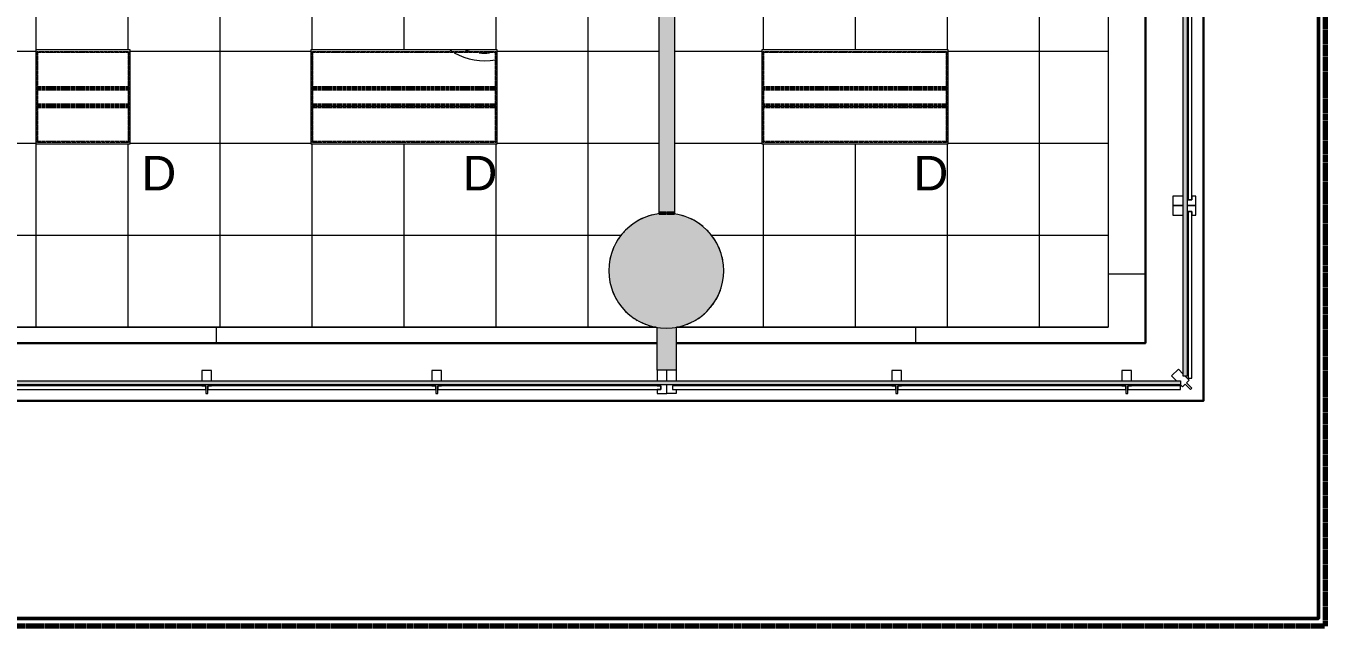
# Model space of a CAD drawing. Header units: inches. Extents: x 842 to 2180, y -10 to 1751.
# Drawn here: x 1841.2 to 2180.1, y -9.8 to 146.9 of the extents above; entities that cross this region are included whole.
import ezdxf

# ---------------------------------------------------------------- set-up
doc = ezdxf.new("R2010")
doc.units = ezdxf.units.IN
doc.header["$MEASUREMENT"] = 0
doc.linetypes.add('Demolished', pattern=[0.1875, 0.125, -0.0625])
doc.linetypes.add('IMPORT-Orbis_BB$0$TI_Grid_E957150$0$PROPERTY _2_', pattern=[1.546875, 1.3125, -0.046875, 0.046875, -0.046875, 0.046875, -0.046875])
for name, color, linetype, lineweight in [('A-CLNG', 13, 'Demolished', 9), ('A-CLNG-PATT', 13, 'Demolished', 9), ('A-GLAZ-CURT', 52, 'Continuous', 13), ('A-WALL-PATT', 111, 'Continuous', 13), ('E-LITE-EQPM', 33, 'Demolished', 9), ('E-LITE-EQPM-IDEN', 33, 'Continuous', 9), ('hide', 7, 'Continuous', 9), ('I-WALL', 2, 'Continuous', 13), ('Orbis - Background_dwg', 8, 'Continuous', 9), ('Orbis_AR$0$A-Wall-Exst', 7, 'Continuous', 9), ('Orbis_BB$0$A-Glaz-Assm', 250, 'Continuous', 20), ('Orbis_BB$0$A-Glaz-Assm-Glaz', 250, 'Continuous', 20), ('Orbis_BB$0$A-Wall-Exst', 7, 'Continuous', 9), ('Orbis_BB$0$TI_ARCH-02_E957150$0$A-Wall-Blow', 130, 'Continuous', 30), ('Orbis_BB$0$TI_Grid_E957150$0$C-Prop', 170, 'IMPORT-Orbis_BB$0$TI_Grid_E957150$0$PROPERTY _2_', 70), ('Orbis_BB$0$TI_Grid_E957150$0$S-02-COLS-CONC', 50, 'Continuous', 50), ('Orbis_BB$0$TI_Grid_E957150$0$S-02-COLS-CONC-PATT', 250, 'Continuous', 20), ('Orbis_BB$0$TI_Grid_E957150$0$S-03-COLS-CONC-PATT', 250, 'Continuous', 20), ('Orbis_BB$0$TI_Grid_E957150$0$S-04-COLS-CONC', 50, 'Continuous', 50), ('Orbis_BB$0$TI_Grid_E957150$0$S-04-COLS-CONC-PATT', 250, 'Continuous', 20), ('Orbis_BB$0$TI_Grid_E957150$0$S-05-COLS-CONC', 50, 'Continuous', 50), ('Orbis_BB$0$TI_Grid_E957150$0$S-05-COLS-CONC-PATT', 250, 'Continuous', 20), ('Orbis_BB$0$TI_Grid_E957150$0$S-06-COLS-CONC', 50, 'Continuous', 50), ('Orbis_BB$0$TI_Grid_E957150$0$S-06-COLS-CONC-PATT', 250, 'Continuous', 20), ('Orbis_BB$0$TI_Grid_E957150$0$S-07-COLS-CONC', 50, 'Continuous', 50), ('Orbis_BB$0$TI_Grid_E957150$0$S-07-COLS-CONC-PATT', 250, 'Continuous', 20), ('Orbis_BB$0$TI_Grid_E957150$0$S-08-COLS-CONC', 50, 'Continuous', 50), ('Orbis_BB$0$TI_Grid_E957150$0$S-08-COLS-CONC-PATT', 250, 'Continuous', 20), ('Orbis_BB$0$TI_Grid_E957150$0$S-09-COLS-CONC', 50, 'Continuous', 50), ('Orbis_BB$0$TI_Grid_E957150$0$S-09-COLS-CONC-PATT', 250, 'Continuous', 20), ('Orbis_BB$0$TI_Grid_E957150$0$S-P1-COLS-CONC-PATT', 250, 'Continuous', 20), ('Orbis_BB$0$TI_Grid_E957150$0$S-P2-WALL-CONC', 50, 'Continuous', 50), ('Orbis_BB$0$TI_Grid_E957150$0$S-P4-COLS-CONC-PATT', 250, 'Continuous', 20), ('Orbis_Furn$0$A-Furn', 7, 'Continuous', 9), ('S-COLS', 52, 'Continuous', 13)]:
    doc.layers.add(name, color=color, linetype=linetype, lineweight=lineweight)
doc.styles.add('Arial', font='arial.ttf', dxfattribs={"height": 9})

# ---------------------------------------------------------------- blocks, each defined once
blk = doc.blocks.new('Concrete-Round-Column - 30_-6914671-Level XX  RCP DEMO')
at = {"layer": 'S-COLS', "lineweight": 9}
blk.add_hatch(color=7, dxfattribs=at).paths.add_polyline_path([(0, -15), (2.6, -14.77), (5.13, -14.1), (7.5, -12.99), (9.64, -11.49), (11.49, -9.64), (12.99, -7.5), (14.1, -5.13), (14.77, -2.6), (14.99, 0.09), (14.77, 2.6), (14.1, 5.13), (12.99, 7.5), (11.49, 9.64), (9.64, 11.49), (7.49, 13), (5.13, 14.1), (2.6, 14.77), (0, 15), (-2.6, 14.77), (-5.13, 14.1), (-7.5, 12.99), (-9.64, 11.49), (-11.49, 9.64), (-12.99, 7.5), (-14.1, 5.13), (-14.77, 2.6), (-15, 0), (-14.77, -2.6), (-14.1, -5.13), (-12.99, -7.5), (-11.49, -9.64), (-9.64, -11.49), (-7.5, -12.99), (-5.13, -14.1), (-2.6, -14.77)], flags=0)
at = {"layer": 'S-COLS', "color": 8, "lineweight": 20}
for start, end in [(0, 180), (180, 0)]:
    blk.add_arc((0, 0), 15, start, end, dxfattribs=at)
blk = doc.blocks.new('System Panel - Glazed-7329272-Level XX  RCP DEMO')
at = {"layer": 'A-GLAZ-CURT', "lineweight": 9}
blk.add_hatch(color=7, dxfattribs=at).paths.add_polyline_path([(84.25, -0.75), (-84.25, -0.75), (-84.25, -1.75), (84.25, -1.75)], flags=0)
at = {"layer": 'A-GLAZ-CURT', "color": 8, "lineweight": 20}
for p, q in [((-84.25, -1.75), (-84.25, -0.75)), ((-84.25, -0.75), (84.25, -0.75)), ((84.25, -1.75), (-84.25, -1.75)), ((84.25, -0.75), (84.25, -1.75))]:
    blk.add_line(p, q, dxfattribs=at)
blk = doc.blocks.new('System Panel - Glazed-7329276-Level XX  RCP DEMO')
at = {"layer": 'A-GLAZ-CURT', "lineweight": 9}
blk.add_hatch(color=7, dxfattribs=at).paths.add_polyline_path([(-245.76, -0.75), (-245.76, -1.75), (245.76, -1.75), (245.76, -0.75), (-129.7, -0.75)], flags=0)
at = {"layer": 'A-GLAZ-CURT', "color": 8, "lineweight": 20}
for p, q in [((-245.76, -1.75), (-245.76, -0.75)), ((-245.76, -0.75), (245.76, -0.75)), ((245.76, -1.75), (-245.76, -1.75))]:
    blk.add_line(p, q, dxfattribs=at)
blk = doc.blocks.new('L-Recessed-Axis-Plano - 2 X 2-V2-Level XX  RCP DEMO')
at = {"layer": 'E-LITE-EQPM', "color": 7}
for p, q in [((11.91, 11.87), (-11.91, 11.87)), ((-11.91, 11.87), (-11.91, -11.88)), ((-11.88, -11.56), (-11.88, 11.56)), ((-11.88, 11.56), (11.87, 11.56)), ((11.87, 11.56), (11.87, -11.56)), ((11.91, -11.88), (11.91, 11.87)), ((-11.88, 2.74), (11.87, 2.74)), ((11.87, 2.51), (-11.88, 2.51)), ((-11.88, 2.3), (11.87, 2.3)), ((-11.88, 2.2), (11.87, 2.2)), ((-11.88, 1.83), (11.87, 1.83)), ((-11.88, -1.83), (11.87, -1.83)), ((-11.88, -2.2), (11.87, -2.2)), ((-11.88, -2.3), (11.87, -2.3)), ((-11.88, -2.51), (11.87, -2.51)), ((-11.88, -2.74), (11.87, -2.74)), ((-11.91, -11.88), (11.91, -11.88)), ((11.87, -11.56), (-11.88, -11.56))]:
    blk.add_line(p, q, dxfattribs=at)
blk = doc.blocks.new('L-Recessed-Axis-Plano - 2 X 4-4550867-Level XX  RCP DEMO')
at = {"layer": 'E-LITE-EQPM', "color": 7}
for p, q in [((23.91, 11.87), (-23.91, 11.87)), ((-23.91, 11.87), (-23.91, -11.88)), ((-23.87, -11.56), (-23.87, 11.56)), ((-23.87, 11.56), (23.88, 11.56)), ((23.88, 11.56), (23.88, -11.56)), ((23.91, -11.88), (23.91, 11.87)), ((-23.87, 2.74), (23.88, 2.74)), ((23.88, 2.51), (-23.87, 2.51)), ((-23.87, 2.3), (23.88, 2.3)), ((-23.87, 2.2), (23.88, 2.2)), ((-23.87, 1.83), (23.88, 1.83)), ((-23.87, -1.83), (23.88, -1.83)), ((-23.87, -2.2), (23.88, -2.2)), ((-23.87, -2.3), (23.88, -2.3)), ((-23.87, -2.51), (23.88, -2.51)), ((-23.87, -2.74), (23.88, -2.74)), ((-23.91, -11.88), (23.91, -11.88)), ((23.88, -11.56), (-23.87, -11.56))]:
    blk.add_line(p, q, dxfattribs=at)
blk = doc.blocks.new('Orbis - Background_dwg_Orbis_BB-7347761-Level XX  RCP DEMO')
at = {"layer": 'Orbis_BB$0$TI_Grid_E957150$0$S-02-COLS-CONC-PATT', "lineweight": 9}
h = blk.add_hatch(color=7, dxfattribs=at)
h.paths.add_polyline_path([(12721.99, 874.97), (12722.01, 874.98), (12722.41, 875.17)], flags=0)
h.paths.add_polyline_path([(12726.65, 877.89), (12726.66, 877.9), (12726.92, 878.16)], flags=0)
h.paths.add_polyline_path([(12729.96, 882.34), (12729.97, 882.34), (12730.2, 882.85)], flags=0)
h.paths.add_polyline_path([(12731.45, 887.85), (12731.45, 887.86), (12731.54, 888.92)], flags=0)
h.paths.add_polyline_path([(12730.61, 894.11), (12730.52, 894.33), (12730.6, 894.14)], flags=0)
h.paths.add_polyline_path([(12727.65, 898.95), (12727.61, 899), (12727.27, 899.33)], flags=0)
at = {"layer": 'Orbis_BB$0$TI_Grid_E957150$0$S-03-COLS-CONC-PATT', "lineweight": 9}
h = blk.add_hatch(color=7, dxfattribs=at)
h.paths.add_polyline_path([(12721.99, 874.97), (12722.01, 874.98), (12722.41, 875.17)], flags=0)
h.paths.add_polyline_path([(12726.65, 877.89), (12726.66, 877.9), (12726.92, 878.16)], flags=0)
h.paths.add_polyline_path([(12729.96, 882.34), (12729.97, 882.34), (12730.2, 882.85)], flags=0)
h.paths.add_polyline_path([(12731.45, 887.85), (12731.45, 887.86), (12731.51, 888.55)], flags=0)
h.paths.add_polyline_path([(12730.61, 894.11), (12730.6, 894.17), (12730.6, 894.14)], flags=0)
h.paths.add_polyline_path([(12727.65, 898.95), (12727.61, 899), (12727.27, 899.33)], flags=0)
at = {"layer": 'Orbis_BB$0$TI_Grid_E957150$0$S-04-COLS-CONC-PATT', "lineweight": 9}
h = blk.add_hatch(color=7, dxfattribs=at)
h.paths.add_polyline_path([(12721.99, 874.97), (12722.01, 874.98), (12722.41, 875.17)], flags=0)
h.paths.add_polyline_path([(12726.65, 877.89), (12726.66, 877.9), (12726.92, 878.16)], flags=0)
h.paths.add_polyline_path([(12729.96, 882.34), (12729.97, 882.34), (12730.2, 882.85)], flags=0)
h.paths.add_polyline_path([(12731.45, 887.85), (12731.45, 887.86), (12731.54, 888.92)], flags=0)
h.paths.add_polyline_path([(12730.61, 894.11), (12730.52, 894.33), (12730.6, 894.14)], flags=0)
h.paths.add_polyline_path([(12727.65, 898.95), (12727.61, 899), (12727.27, 899.33)], flags=0)
at = {"layer": 'Orbis_BB$0$TI_Grid_E957150$0$S-05-COLS-CONC-PATT', "lineweight": 9}
h = blk.add_hatch(color=7, dxfattribs=at)
h.paths.add_polyline_path([(12721.99, 874.97), (12722.01, 874.98), (12722.41, 875.17)], flags=0)
h.paths.add_polyline_path([(12726.65, 877.89), (12726.66, 877.9), (12726.92, 878.16)], flags=0)
h.paths.add_polyline_path([(12729.96, 882.34), (12729.97, 882.34), (12730.2, 882.85)], flags=0)
h.paths.add_polyline_path([(12731.45, 887.85), (12731.45, 887.86), (12731.54, 888.92)], flags=0)
h.paths.add_polyline_path([(12730.61, 894.11), (12730.52, 894.33), (12730.6, 894.14)], flags=0)
h.paths.add_polyline_path([(12727.65, 898.95), (12727.61, 899), (12727.27, 899.33)], flags=0)
at = {"layer": 'Orbis_BB$0$TI_Grid_E957150$0$S-06-COLS-CONC-PATT', "lineweight": 9}
h = blk.add_hatch(color=7, dxfattribs=at)
h.paths.add_polyline_path([(12721.99, 874.97), (12722.01, 874.98), (12722.41, 875.17)], flags=0)
h.paths.add_polyline_path([(12726.65, 877.89), (12726.66, 877.9), (12726.92, 878.16)], flags=0)
h.paths.add_polyline_path([(12729.96, 882.34), (12729.97, 882.34), (12730.2, 882.85)], flags=0)
h.paths.add_polyline_path([(12731.45, 887.85), (12731.45, 887.86), (12731.54, 888.92)], flags=0)
h.paths.add_polyline_path([(12730.61, 894.11), (12730.52, 894.33), (12730.6, 894.14)], flags=0)
h.paths.add_polyline_path([(12727.65, 898.95), (12727.61, 899), (12727.27, 899.33)], flags=0)
at = {"layer": 'Orbis_BB$0$TI_Grid_E957150$0$S-07-COLS-CONC-PATT', "lineweight": 9}
h = blk.add_hatch(color=7, dxfattribs=at)
h.paths.add_polyline_path([(12721.99, 874.97), (12722.01, 874.98), (12722.41, 875.17)], flags=0)
h.paths.add_polyline_path([(12726.65, 877.89), (12726.66, 877.9), (12726.92, 878.16)], flags=0)
h.paths.add_polyline_path([(12729.96, 882.34), (12729.97, 882.34), (12730.2, 882.85)], flags=0)
h.paths.add_polyline_path([(12731.45, 887.85), (12731.45, 887.86), (12731.54, 888.92)], flags=0)
h.paths.add_polyline_path([(12730.61, 894.11), (12730.52, 894.33), (12730.6, 894.14)], flags=0)
h.paths.add_polyline_path([(12727.65, 898.95), (12727.61, 899), (12727.27, 899.33)], flags=0)
at = {"layer": 'Orbis_BB$0$TI_Grid_E957150$0$S-08-COLS-CONC-PATT', "lineweight": 9}
h = blk.add_hatch(color=7, dxfattribs=at)
h.paths.add_polyline_path([(12721.99, 874.97), (12722.01, 874.98), (12722.41, 875.17)], flags=0)
h.paths.add_polyline_path([(12726.65, 877.89), (12726.66, 877.9), (12726.92, 878.16)], flags=0)
h.paths.add_polyline_path([(12729.96, 882.34), (12729.97, 882.34), (12730.2, 882.85)], flags=0)
h.paths.add_polyline_path([(12731.45, 887.85), (12731.45, 887.86), (12731.54, 888.92)], flags=0)
h.paths.add_polyline_path([(12730.61, 894.11), (12730.52, 894.33), (12730.6, 894.14)], flags=0)
h.paths.add_polyline_path([(12727.65, 898.95), (12727.61, 899), (12727.27, 899.33)], flags=0)
at = {"layer": 'Orbis_BB$0$TI_Grid_E957150$0$S-09-COLS-CONC-PATT', "lineweight": 9}
h = blk.add_hatch(color=7, dxfattribs=at)
h.paths.add_polyline_path([(12721.99, 874.97), (12722.01, 874.98), (12722.41, 875.17)], flags=0)
h.paths.add_polyline_path([(12726.65, 877.89), (12726.66, 877.9), (12726.92, 878.16)], flags=0)
h.paths.add_polyline_path([(12729.96, 882.34), (12729.97, 882.34), (12730.2, 882.85)], flags=0)
h.paths.add_polyline_path([(12731.45, 887.85), (12731.45, 887.86), (12731.54, 888.92)], flags=0)
h.paths.add_polyline_path([(12730.61, 894.11), (12730.52, 894.33), (12730.6, 894.14)], flags=0)
h.paths.add_polyline_path([(12727.65, 898.95), (12727.61, 899), (12727.27, 899.33)], flags=0)
at = {"layer": 'Orbis_BB$0$TI_Grid_E957150$0$S-P1-COLS-CONC-PATT', "lineweight": 9}
h = blk.add_hatch(color=7, dxfattribs=at)
h.paths.add_polyline_path([(12726.2, 877.45), (12726.22, 877.46), (12726.22, 877.46)], flags=0)
h.paths.add_polyline_path([(12728.05, 879.29), (12728.06, 879.31), (12728.06, 879.31)], flags=0)
h.paths.add_polyline_path([(12727.95, 898.65), (12727.88, 898.75), (12727.88, 898.72)], flags=0)
h.paths.add_polyline_path([(12726.06, 900.5), (12725.95, 900.61), (12725.95, 900.58)], flags=0)
at = {"layer": 'Orbis_BB$0$TI_Grid_E957150$0$S-P4-COLS-CONC-PATT', "lineweight": 9}
h = blk.add_hatch(color=7, dxfattribs=at)
h.paths.add_polyline_path([(12726.2, 877.45), (12726.22, 877.46), (12726.22, 877.46)], flags=0)
h.paths.add_polyline_path([(12728.05, 879.29), (12728.06, 879.31), (12728.06, 879.31)], flags=0)
h.paths.add_polyline_path([(12727.95, 898.65), (12727.88, 898.75), (12727.88, 898.72)], flags=0)
h.paths.add_polyline_path([(12726.06, 900.5), (12725.95, 900.61), (12725.95, 900.58)], flags=0)
at = {"layer": 'Orbis_BB$0$A-Glaz-Assm'}
for p, q in [((12848.66, 905.91), (12851.41, 905.91)), ((12851.41, 905.91), (12848.66, 905.91)), ((12597.91, 860.16), (12597.91, 862.91)), ((12657.91, 860.16), (12657.91, 862.91)), ((12714.16, 862.91), (12714.16, 860.16)), ((12716.66, 860.16), (12716.66, 862.91)), ((12716.66, 860.16), (12716.66, 862.91)), ((12719.16, 862.91), (12719.16, 860.16)), ((12777.91, 860.16), (12777.91, 862.91)), ((12837.91, 860.16), (12837.91, 862.91)), ((12851.41, 861.93), (12850.13, 863.21))]:
    blk.add_line(p, q, dxfattribs=at)
at = {"layer": 'Orbis_BB$0$A-Glaz-Assm', "flags": 128}
for points in [[(12851.41, 908.41), (12848.66, 908.41), (12848.66, 905.91), (12848.66, 903.41), (12851.41, 903.41)], [(12852.41, 905.91), (12854.66, 905.91), (12854.66, 908.41), (12853.66, 908.41), (12853.66, 907.41), (12852.66, 907.41), (12852.66, 908.41), (12852.41, 908.41)], [(12852.41, 903.41), (12852.66, 903.41), (12852.66, 904.41), (12853.66, 904.41), (12853.66, 903.41), (12854.66, 903.41), (12854.66, 905.91), (12852.41, 905.91)], [(12597.91, 862.91), (12595.41, 862.91), (12595.41, 860.16)], [(12657.91, 862.91), (12655.41, 862.91), (12655.41, 860.16)], [(12777.91, 862.91), (12775.41, 862.91), (12775.41, 860.16)], [(12837.91, 862.91), (12835.41, 862.91), (12835.41, 860.16)], [(12850.13, 863.21), (12848.36, 861.44), (12849.64, 860.16)], [(12851.41, 861.93), (12850.13, 863.21), (12848.36, 861.44), (12849.64, 860.16)], [(12850.64, 859.16), (12851.19, 858.61), (12851.9, 859.32), (12853.31, 857.91), (12853.67, 858.26), (12852.25, 859.67), (12852.96, 860.38), (12851.93, 861.41)], [(12850.64, 859.16), (12851.19, 858.61), (12851.9, 859.32), (12853.31, 857.91), (12853.67, 858.26), (12852.25, 859.67), (12852.96, 860.38), (12851.93, 861.41)], [(12595.41, 859.16), (12595.41, 858.91), (12596.41, 858.91), (12596.41, 856.91), (12596.91, 856.91), (12596.91, 858.91), (12597.91, 858.91), (12597.91, 859.16)], [(12655.41, 859.16), (12655.41, 858.91), (12656.41, 858.91), (12656.41, 856.91), (12656.91, 856.91), (12656.91, 858.91), (12657.91, 858.91), (12657.91, 859.16)], [(12714.16, 859.16), (12714.16, 858.91), (12715.16, 858.91), (12715.16, 857.91), (12714.16, 857.91), (12714.16, 856.91), (12716.66, 856.91), (12716.66, 859.16)], [(12719.16, 859.16), (12719.16, 858.91), (12718.16, 858.91), (12718.16, 857.91), (12719.16, 857.91), (12719.16, 856.91), (12716.66, 856.91), (12716.66, 859.16)], [(12775.41, 859.16), (12775.41, 858.91), (12776.41, 858.91), (12776.41, 856.91), (12776.91, 856.91), (12776.91, 858.91), (12777.91, 858.91), (12777.91, 859.16)], [(12835.41, 859.16), (12835.41, 858.91), (12836.41, 858.91), (12836.41, 856.91), (12836.91, 856.91), (12836.91, 858.91), (12837.91, 858.91), (12837.91, 859.16)]]:
    blk.add_lwpolyline(points, dxfattribs=at)
at = {"layer": 'Orbis_BB$0$A-Glaz-Assm-Glaz', "flags": 128}
for points in [[(12852.66, 966.41), (12852.66, 907.41), (12853.66, 907.41), (12853.66, 966.41)], [(12852.66, 904.41), (12852.66, 860.91), (12853.66, 860.91), (12853.66, 904.41)], [(12596.41, 858.91), (12538.16, 858.91), (12538.16, 857.91), (12596.41, 857.91)], [(12656.41, 858.91), (12596.91, 858.91), (12596.91, 857.91), (12656.41, 857.91)], [(12715.16, 858.91), (12656.91, 858.91), (12656.91, 857.91), (12715.16, 857.91)], [(12776.41, 858.91), (12718.16, 858.91), (12718.16, 857.91), (12776.41, 857.91)], [(12836.41, 858.91), (12776.91, 858.91), (12776.91, 857.91), (12836.41, 857.91)], [(12850.66, 858.91), (12836.91, 858.91), (12836.91, 857.91), (12850.66, 857.91)]]:
    blk.add_lwpolyline(points, close=True, dxfattribs=at)
at = {"layer": 'Orbis_BB$0$A-Wall-Exst', "color": 50, "lineweight": 50}
for p, q in [((12714.66, 903.91), (12716.45, 903.91)), ((12716.64, 903.91), (12718.66, 903.91))]:
    blk.add_line(p, q, dxfattribs=at)
at = {"layer": 'Orbis_BB$0$TI_ARCH-02_E957150$0$A-Wall-Blow'}
blk.add_line((12539.1, 870.04), (12714.16, 870.04), dxfattribs=at)
at = {"layer": 'Orbis_BB$0$TI_ARCH-02_E957150$0$A-Wall-Blow', "flags": 128}
for points in [[(11550.5, 914.91), (12058.66, 914.91), (12058.66, 853.91), (12117.66, 853.91), (12117.66, 857.91), (12147.66, 857.91), (12147.66, 854.91), (12856.66, 854.91), (12856.66, 1027.91), (12853.66, 1027.91), (12853.66, 1028.04)], [(12719.16, 870.04), (12841.54, 870.04), (12841.54, 1027.91), (12841.66, 1027.91)]]:
    blk.add_lwpolyline(points, dxfattribs=at)
at = {"layer": 'Orbis_BB$0$TI_Grid_E957150$0$C-Prop', "flags": 128}
blk.add_lwpolyline([(12850.26, 2047.16), (12794.32, 2047.16), (12793.88, 2046.62), (12888.38, 1360.4), (12888.38, 796.17), (11550.5, 796.17)], dxfattribs=at)
at = {"layer": 'Orbis_BB$0$TI_Grid_E957150$0$S-02-COLS-CONC'}
blk.add_line((12727.65, 898.95), (12727.61, 899), dxfattribs=at)
at = {"layer": 'Orbis_BB$0$TI_Grid_E957150$0$S-04-COLS-CONC'}
blk.add_line((12727.61, 899), (12727.65, 898.95), dxfattribs=at)
at = {"layer": 'Orbis_BB$0$TI_Grid_E957150$0$S-05-COLS-CONC'}
blk.add_line((12727.61, 899), (12727.65, 898.95), dxfattribs=at)
at = {"layer": 'Orbis_BB$0$TI_Grid_E957150$0$S-06-COLS-CONC'}
blk.add_line((12727.61, 899), (12727.65, 898.95), dxfattribs=at)
at = {"layer": 'Orbis_BB$0$TI_Grid_E957150$0$S-07-COLS-CONC'}
blk.add_line((12727.61, 899), (12727.65, 898.95), dxfattribs=at)
at = {"layer": 'Orbis_BB$0$TI_Grid_E957150$0$S-08-COLS-CONC'}
blk.add_line((12727.61, 899), (12727.65, 898.95), dxfattribs=at)
at = {"layer": 'Orbis_BB$0$TI_Grid_E957150$0$S-09-COLS-CONC'}
blk.add_line((12727.61, 899), (12727.65, 898.95), dxfattribs=at)
at = {"layer": 'Orbis_BB$0$TI_Grid_E957150$0$S-P2-WALL-CONC', "flags": 128}
blk.add_lwpolyline([(12886.66, 1087.97), (12886.66, 798.17), (11550.5, 798.17)], dxfattribs=at)
blk = doc.blocks.new('Orbis - Background_dwg-7329766-Level XX  RCP DEMO')
at = {"layer": 'hide'}
h = blk.add_hatch(color=256, dxfattribs=at)
h.paths.add_polyline_path([(1826.96, 56.98), (1830.96, 56.98), (1830.96, 68.23), (1830.81, 68.23), (1830.81, 58.16), (1827.06, 58.16), (1827.06, 68.23), (1826.96, 68.23), (1826.96, 58.16)], flags=0)
h.paths.add_polyline_path([(2010.37, 97.98), (2010.37, 97.98), (2008.34, 97.98)], flags=0)
h.paths.add_polyline_path([(2008.16, 97.98), (2008.25, 97.98), (2006.87, 97.98)], flags=0)
at = {"layer": 'Orbis_AR$0$A-Wall-Exst', "color": 50, "lineweight": 50}
for p, q in [((2006.37, 97.98), (2008.16, 97.98)), ((2008.34, 97.98), (2010.37, 97.98))]:
    blk.add_line(p, q, dxfattribs=at)
at = {"layer": 'Orbis_Furn$0$A-Furn'}
blk.add_line((1890.96, 64.1), (1890.96, 68.23), dxfattribs=at)
at = {"layer": 'Orbis_Furn$0$A-Furn', "flags": 128}
for points in [[(2133.25, 64.1), (2133.25, 82.1), (2123.49, 82.1)], [(1830.96, 68.23), (1830.96, 64.1), (1890.96, 64.1)], [(2073.25, 68.23), (2073.25, 64.1), (2133.25, 64.1)]]:
    blk.add_lwpolyline(points, dxfattribs=at)
at = {"layer": 'Orbis_Furn$0$A-Furn'}
for centre, radius, start, end in [((1960.79, 153.48), 15.72, 235.0334, 237.84), ((1960.79, 153.48), 15.72, 239.9989, 280.7784), ((1960.78, 155.21), 15.43, 251.5894, 256.9689), ((1960.78, 155.21), 15.43, 264.9996, 275.0064), ((1960.78, 155.21), 15.43, 281.0918, 282.6666), ((1960.79, 153.48), 15.72, 280.8855, 282.3941)]:
    blk.add_arc(centre, radius, start, end, dxfattribs=at)
blk.add_blockref('Orbis - Background_dwg_Orbis_BB-7347761-Level XX  RCP DEMO', (-10708.29, -805.94))

msp = doc.modelspace()

# ---------------------------------------------------------------- hatches: boundary and pattern name
at = {"layer": 'A-CLNG-PATT', "linetype": 'Continuous', "lineweight": 13}
h = msp.add_hatch(dxfattribs=at)
h.set_pattern_fill('FP2_13', color=256, style=0, pattern_type=2)
h.set_pattern_definition([(0, (1987.84, 140.225), (0, -24), []), (270, (1987.84, 140.225), (-24, -1e-15), [])])
h.paths.add_polyline_path([(2000.75, 68.23), (2005.57, 68.23), (2003.06, 68.91), (2000.7, 70.02), (1998.57, 71.52), (1996.74, 73.37), (1995.25, 75.51), (1994.15, 77.87), (1993.48, 80.39), (1993.26, 83.07), (1993.5, 85.68), (1994.22, 88.28), (1995.4, 90.72), (1997, 92.9), (1998.97, 94.76), (2001.23, 96.24), (2002.77, 96.91), (2003.12, 97.08), (2005.65, 97.76), (2006.02, 97.79), (2006.37, 97.86), (2006.37, 230.59), (1894.95, 230.59), (1894.95, 170.59), (1877.56, 170.59), (1877.56, 169.84), (1841.88, 169.84), (1866.36, 145.36), (1865.39, 144.39), (1839.93, 169.84), (1838.31, 169.84), (1838.31, 170.59), (1830.81, 170.59), (1830.81, 68.23), (1994.6, 68.23)], flags=0)
h.paths.add_polyline_path([(1964.15, 116.07), (1915.53, 116.07), (1915.53, 140.63), (1964.15, 140.63)], flags=0)
h.paths.add_polyline_path([(1843.76, 116.07), (1843.76, 140.63), (1868.39, 140.63), (1868.39, 116.07), (1857.16, 116.07)], flags=0)
h.paths.add_polyline_path([(1964.15, 188.07), (1915.53, 188.07), (1915.53, 212.63), (1964.15, 212.63), (1964.15, 200.74)], flags=0)
h = msp.add_hatch(dxfattribs=at)
h.set_pattern_fill('FP2_14', color=256, style=0, pattern_type=2)
h.set_pattern_definition([(0, (1985.56, 140.225), (0, -24), []), (270, (1985.56, 140.225), (-24, -1e-15), [])])
h.paths.add_polyline_path([(2123.49, 68.23), (2123.49, 230.59), (2055, 230.59), (2055, 229.84), (2019.31, 229.84), (2036.53, 212.63), (2081.78, 212.63), (2081.78, 188.07), (2033.15, 188.07), (2033.15, 212.63), (2034.58, 212.63), (2017.37, 229.84), (2015.75, 229.84), (2015.75, 230.59), (2010.37, 230.59), (2010.37, 97.83), (2013.17, 97.14), (2013.38, 97.08), (2015.75, 95.97), (2017.89, 94.47), (2019.74, 92.63), (2021.24, 90.48), (2022.35, 88.11), (2023.03, 85.59), (2023.25, 82.98), (2023.03, 80.38), (2022.35, 77.85), (2021.24, 75.48), (2019.74, 73.34), (2017.89, 71.49), (2015.74, 69.99), (2013.38, 68.89), (2010.94, 68.23), (2026.31, 68.23)], flags=0)
h.paths.add_polyline_path([(2081.78, 116.07), (2033.15, 116.07), (2033.15, 140.63), (2081.78, 140.63)], flags=0)
at = {"layer": 'A-WALL-PATT', "lineweight": 9}
for points in [[(2006.37, 97.98), (2010.37, 97.98), (2010.37, 230.59), (2006.37, 230.59), (2006.37, 97.98)], [(2005.87, 56.98), (2010.87, 56.98), (2010.86, 68.21), (2008.25, 67.98), (2005.87, 68.19), (2005.87, 62.31)]]:
    msp.add_hatch(color=7, dxfattribs=at).paths.add_polyline_path(points, flags=0)

# ---------------------------------------------------------------- linework, layer by layer
at = {"layer": 'A-CLNG', "linetype": 'Continuous', "lineweight": 13}
for p, q in [((2123.49, 222.1), (2123.49, 68.23)), ((1868.39, 140.63), (1843.76, 140.63)), ((1843.76, 140.63), (1843.76, 116.07)), ((1868.39, 116.07), (1868.39, 140.63)), ((1964.15, 140.63), (1915.53, 140.63)), ((1915.53, 140.63), (1915.53, 116.07)), ((1964.15, 116.07), (1964.15, 140.63)), ((2081.78, 140.63), (2033.15, 140.63)), ((2033.15, 140.63), (2033.15, 116.07)), ((2081.78, 116.07), (2081.78, 140.63)), ((1843.76, 116.07), (1868.39, 116.07)), ((1915.53, 116.07), (1964.15, 116.07)), ((2033.15, 116.07), (2081.78, 116.07)), ((2006.37, 97.98), (2006.37, 97.86)), ((2010.37, 97.83), (2010.37, 97.98)), ((2005.57, 68.23), (1830.81, 68.23)), ((2123.49, 68.23), (2010.94, 68.23))]:
    msp.add_line(p, q, dxfattribs=at)
for start, end in [(124.5013, 129.1139), (114.2554, 118.9354), (104.0285, 108.7566), (97.2109, 98.5771), (80.9528, 81.8859), (70.8333, 75.549), (60.7138, 65.3789), (50.5946, 55.19), (145.1151, 149.4694), (134.7788, 139.2918), (40.4754, 44.9696), (30.3564, 34.6909), (155.5805, 159.6466), (20.2375, 24.2836), (166.4336, 169.8235), (10.2357, 13.4909), (199.9233, 209.8849), (330.1151, 340.0767), (214.2198, 219.8466), (224.359, 229.8082), (310.1918, 315.641), (320.1534, 325.7802), (234.4406, 239.7699), (244.4912, 249.7315), (254.5231, 259.6932), (280.3068, 285.4769), (290.2685, 295.5088), (300.2301, 305.5594)]:
    msp.add_arc((2008.25, 82.98), 15, start, end, dxfattribs=at)
at = {"layer": 'I-WALL', "color": 8, "lineweight": 20}
for p, q in [((2006.37, 97.98), (2006.37, 230.59)), ((2010.37, 230.59), (2010.37, 97.98)), ((2010.37, 97.98), (2006.37, 97.98)), ((2005.87, 56.98), (2005.87, 68.19)), ((2010.87, 68.22), (2010.87, 56.98)), ((2010.87, 56.98), (2005.87, 56.98))]:
    msp.add_line(p, q, dxfattribs=at)

# ---------------------------------------------------------------- block references
at = {"layer": 'A-GLAZ-CURT', "lineweight": 9}
for name, p, rotation in [('System Panel - Glazed-7329272-Level XX  RCP DEMO', (2144.87, 139.73), 269.9999999999999), ('System Panel - Glazed-7329276-Level XX  RCP DEMO', (1896.61, 52.48), 180)]:
    msp.add_blockref(name, p, dxfattribs=dict(at, rotation=rotation))
at = {"layer": 'E-LITE-EQPM', "color": 7, "extrusion": (0, 0, -1), "rotation": 180}
for name, p in [('L-Recessed-Axis-Plano - 2 X 2-V2-Level XX  RCP DEMO', (-1856.08, 128.35)), ('L-Recessed-Axis-Plano - 2 X 4-4550867-Level XX  RCP DEMO', (-1939.84, 128.35)), ('L-Recessed-Axis-Plano - 2 X 4-4550867-Level XX  RCP DEMO', (-2057.47, 128.35))]:
    msp.add_blockref(name, p, dxfattribs=at)
at = {"layer": 'Orbis - Background_dwg', "color": 7}
msp.add_blockref('Orbis - Background_dwg-7329766-Level XX  RCP DEMO', (0, 0), dxfattribs=at)
at = {"layer": 'S-COLS', "lineweight": 9}
msp.add_blockref('Concrete-Round-Column - 30_-6914671-Level XX  RCP DEMO', (2008.25, 82.98), dxfattribs=at)

# ---------------------------------------------------------------- texts
at = {"layer": 'E-LITE-EQPM-IDEN', "char_height": 9, "width": 11.211, "attachment_point": 1, "style": 'Arial'}
for insert in [(1871.35, 112.94), (1955.11, 112.94), (2072.74, 112.94)]:
    msp.add_mtext('D', dxfattribs=dict(at, insert=insert))

doc.saveas('drawing.dxf')
